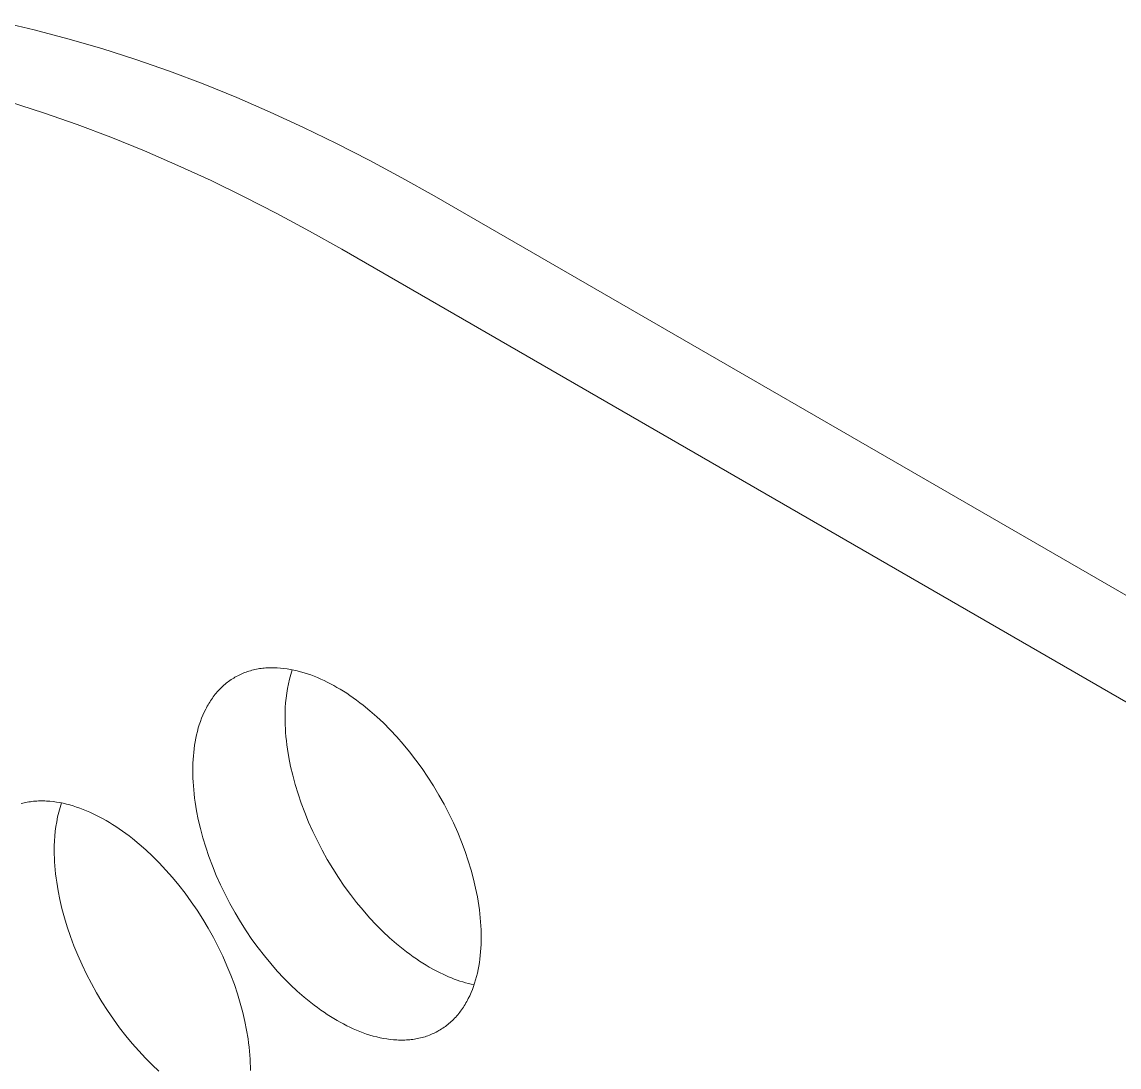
# Model space of a CAD drawing. Header units: inches. Extents: x -6.5 to 91.7, y -2.1 to 67.1.
# Drawn here: x 83.159 to 84.283, y 66.017 to 67.088 of the extents above; entities that cross this region are included whole.
import ezdxf

# ---------------------------------------------------------------- set-up
doc = ezdxf.new("R2010")
doc.units = ezdxf.units.IN
doc.layers.add('ZANO_R', color=7, linetype='Continuous', lineweight=0)

msp = doc.modelspace()

# ---------------------------------------------------------------- linework, layer by layer
at = {"layer": 'ZANO_R'}
for p, q in [((83.13658, 67.08768), (83.17131, 67.07964)), ((83.17131, 67.07964), (83.20607, 67.07053)), ((83.20607, 67.07053), (83.24081, 67.0604)), ((83.24081, 67.0604), (83.27551, 67.04927)), ((83.27551, 67.04927), (83.31014, 67.03716)), ((83.31014, 67.03716), (83.34467, 67.02412)), ((83.34467, 67.02412), (83.37906, 67.01018)), ((83.14623, 67.00579), (83.18093, 66.99466)), ((83.37906, 67.01018), (83.4133, 66.99536)), ((83.18093, 66.99466), (83.21556, 66.98255)), ((83.4133, 66.99536), (83.44735, 66.9797)), ((83.21556, 66.98255), (83.25009, 66.96951)), ((83.44735, 66.9797), (83.48119, 66.96324)), ((83.25009, 66.96951), (83.28448, 66.95557)), ((83.48119, 66.96324), (83.5148, 66.94601)), ((83.28448, 66.95557), (83.31872, 66.94075)), ((83.31872, 66.94075), (83.35277, 66.92509)), ((83.5148, 66.94601), (83.54814, 66.92805)), ((83.54814, 66.92805), (83.58121, 66.90938)), ((83.35277, 66.92509), (83.38661, 66.90863)), ((83.38661, 66.90863), (83.42021, 66.8914)), ((83.58121, 66.90938), (90.20197, 63.08688)), ((83.42021, 66.8914), (83.45356, 66.87343)), ((83.45356, 66.87343), (83.48662, 66.85477)), ((90.10739, 63.03227), (83.48662, 66.85477)), ((83.38419, 66.41984), (83.38564, 66.42045)), ((83.38564, 66.42045), (83.3871, 66.42103)), ((83.3871, 66.42103), (83.38857, 66.42158)), ((83.38857, 66.42158), (83.39006, 66.4221)), ((83.39006, 66.4221), (83.39156, 66.42259)), ((83.39156, 66.42259), (83.39308, 66.42304)), ((83.39308, 66.42304), (83.39461, 66.42346)), ((83.39461, 66.42346), (83.39615, 66.42386)), ((83.39615, 66.42386), (83.3977, 66.42422)), ((83.3977, 66.42422), (83.39927, 66.42454)), ((83.39927, 66.42454), (83.40085, 66.42484)), ((83.40085, 66.42484), (83.40244, 66.42511)), ((83.40244, 66.42511), (83.40404, 66.42534)), ((83.40404, 66.42534), (83.40565, 66.42554)), ((83.40565, 66.42554), (83.40727, 66.42572)), ((83.40727, 66.42572), (83.4089, 66.42586)), ((83.4089, 66.42586), (83.41054, 66.42597)), ((83.41054, 66.42597), (83.41219, 66.42604)), ((83.41219, 66.42604), (83.41384, 66.42609)), ((83.41384, 66.42609), (83.4155, 66.42611)), ((83.4155, 66.42611), (83.41717, 66.4261)), ((83.41717, 66.4261), (83.41885, 66.42605)), ((83.41885, 66.42605), (83.42053, 66.42598)), ((83.42053, 66.42598), (83.42392, 66.42575)), ((83.42392, 66.42575), (83.42732, 66.42539)), ((83.42732, 66.42539), (83.43074, 66.42493)), ((83.43074, 66.42493), (83.43417, 66.42435)), ((83.43417, 66.42435), (83.43761, 66.42366)), ((83.43582, 66.42403), (83.43439, 66.41929)), ((83.43761, 66.42366), (83.44105, 66.42286)), ((83.44105, 66.42286), (83.4445, 66.42196)), ((83.4445, 66.42196), (83.44795, 66.42095)), ((83.44795, 66.42095), (83.45139, 66.41985)), ((83.36579, 66.40809), (83.36699, 66.40912)), ((83.36699, 66.40912), (83.3682, 66.41012)), ((83.3682, 66.41012), (83.36943, 66.4111)), ((83.36943, 66.4111), (83.37068, 66.41204)), ((83.37068, 66.41204), (83.37195, 66.41296)), ((83.37195, 66.41296), (83.37324, 66.41384)), ((83.37324, 66.41384), (83.37455, 66.4147)), ((83.37455, 66.4147), (83.37588, 66.41552)), ((83.37588, 66.41552), (83.37722, 66.41632)), ((83.37722, 66.41632), (83.37858, 66.41709)), ((83.37858, 66.41709), (83.37996, 66.41782)), ((83.37996, 66.41782), (83.38135, 66.41853)), ((83.38135, 66.41853), (83.38277, 66.4192)), ((83.38277, 66.4192), (83.38419, 66.41984)), ((83.43198, 66.40968), (83.43101, 66.40482)), ((83.4331, 66.4145), (83.43198, 66.40968)), ((83.43439, 66.41929), (83.4331, 66.4145)), ((83.45139, 66.41985), (83.45483, 66.41864)), ((83.45483, 66.41864), (83.45825, 66.41735)), ((83.45825, 66.41735), (83.46166, 66.41597)), ((83.46166, 66.41597), (83.46506, 66.4145)), ((83.46506, 66.4145), (83.46844, 66.41294)), ((83.46844, 66.41294), (83.47179, 66.41131)), ((83.47179, 66.41131), (83.47513, 66.4096)), ((83.47513, 66.4096), (83.47844, 66.40782)), ((83.356, 66.3976), (83.357, 66.39887)), ((83.357, 66.39887), (83.35802, 66.40012)), ((83.35802, 66.40012), (83.35907, 66.40134)), ((83.35907, 66.40134), (83.36014, 66.40253)), ((83.36014, 66.40253), (83.36123, 66.40369)), ((83.36123, 66.40369), (83.36234, 66.40483)), ((83.36234, 66.40483), (83.36347, 66.40595)), ((83.36347, 66.40595), (83.36462, 66.40703)), ((83.36462, 66.40703), (83.36579, 66.40809)), ((83.4302, 66.39994), (83.42954, 66.39503)), ((83.43101, 66.40482), (83.4302, 66.39994)), ((83.47844, 66.40782), (83.48172, 66.40597)), ((83.48172, 66.40597), (83.485, 66.40403)), ((83.485, 66.40403), (83.48831, 66.40199)), ((83.48831, 66.40199), (83.49164, 66.39985)), ((83.49164, 66.39985), (83.495, 66.39761)), ((83.34797, 66.38513), (83.34877, 66.38661)), ((83.34877, 66.38661), (83.3496, 66.38806)), ((83.3496, 66.38806), (83.35045, 66.38949)), ((83.35045, 66.38949), (83.35131, 66.3909)), ((83.35131, 66.3909), (83.35221, 66.39229)), ((83.35221, 66.39229), (83.35312, 66.39365)), ((83.35312, 66.39365), (83.35406, 66.39499)), ((83.35406, 66.39499), (83.35502, 66.39631)), ((83.35502, 66.39631), (83.356, 66.3976)), ((83.42905, 66.3901), (83.42871, 66.38516)), ((83.42954, 66.39503), (83.42905, 66.3901)), ((83.495, 66.39761), (83.49837, 66.39526)), ((83.49837, 66.39526), (83.50177, 66.39281)), ((83.50177, 66.39281), (83.50518, 66.39025)), ((83.50518, 66.39025), (83.50861, 66.38759)), ((83.50861, 66.38759), (83.51549, 66.38196)), ((83.34301, 66.37428), (83.34431, 66.37747)), ((83.34431, 66.37747), (83.34571, 66.38059)), ((83.34571, 66.38059), (83.3472, 66.38364)), ((83.3472, 66.38364), (83.34797, 66.38513)), ((83.42854, 66.38021), (83.42852, 66.37526)), ((83.42871, 66.38516), (83.42854, 66.38021)), ((83.51549, 66.38196), (83.52238, 66.3759)), ((83.52238, 66.3759), (83.52927, 66.36944)), ((83.3387, 66.36087), (83.33964, 66.36431)), ((83.33964, 66.36431), (83.34067, 66.36769)), ((83.34067, 66.36769), (83.34179, 66.37101)), ((83.34179, 66.37101), (83.34301, 66.37428)), ((83.42852, 66.37526), (83.42856, 66.37145)), ((83.42856, 66.37145), (83.42867, 66.36757)), ((83.42867, 66.36757), (83.42885, 66.36361)), ((83.52927, 66.36944), (83.53612, 66.36258)), ((83.3364, 66.35027), (83.33708, 66.35385)), ((83.33708, 66.35385), (83.33785, 66.35738)), ((83.33785, 66.35738), (83.3387, 66.36087)), ((83.42885, 66.36361), (83.42912, 66.35958)), ((83.42912, 66.35958), (83.42946, 66.35548)), ((83.42946, 66.35548), (83.42989, 66.35131)), ((83.53612, 66.36258), (83.5429, 66.35533)), ((83.5429, 66.35533), (83.54959, 66.34772)), ((83.33488, 66.33934), (83.3353, 66.34301)), ((83.3353, 66.34301), (83.33581, 66.34666)), ((83.33581, 66.34666), (83.3364, 66.35027)), ((83.42989, 66.35131), (83.4304, 66.34708)), ((83.4304, 66.34708), (83.43099, 66.34278)), ((83.43099, 66.34278), (83.43243, 66.33401)), ((83.54959, 66.34772), (83.55617, 66.33975)), ((83.33408, 66.32817), (83.33427, 66.33191)), ((83.33427, 66.33191), (83.33454, 66.33564)), ((83.33454, 66.33564), (83.33488, 66.33934)), ((83.43243, 66.33401), (83.43423, 66.32501)), ((83.55617, 66.33975), (83.56259, 66.33146)), ((83.56259, 66.33146), (83.56883, 66.32288)), ((83.33394, 66.32065), (83.33397, 66.32441)), ((83.33397, 66.31684), (83.33394, 66.32065)), ((83.33397, 66.32441), (83.33408, 66.32817)), ((83.43423, 66.32501), (83.43638, 66.31582)), ((83.56883, 66.32288), (83.57487, 66.31402)), ((83.33409, 66.31296), (83.33397, 66.31684)), ((83.33427, 66.309), (83.33409, 66.31296)), ((83.33454, 66.30497), (83.33427, 66.309)), ((83.43638, 66.31582), (83.4389, 66.30646)), ((83.57487, 66.31402), (83.58067, 66.30494)), ((83.33488, 66.30087), (83.33454, 66.30497)), ((83.33531, 66.2967), (83.33488, 66.30087)), ((83.33581, 66.29247), (83.33531, 66.2967)), ((83.4389, 66.30646), (83.44178, 66.29696)), ((83.44178, 66.29696), (83.44503, 66.28735)), ((83.58067, 66.30494), (83.58622, 66.29565)), ((83.15816, 66.28695), (83.1597, 66.28734)), ((83.1597, 66.28734), (83.16126, 66.2877)), ((83.16126, 66.2877), (83.16282, 66.28803)), ((83.16282, 66.28803), (83.1644, 66.28833)), ((83.1644, 66.28833), (83.16599, 66.2886)), ((83.16599, 66.2886), (83.16759, 66.28883)), ((83.16759, 66.28883), (83.1692, 66.28903)), ((83.1692, 66.28903), (83.17082, 66.2892)), ((83.17082, 66.2892), (83.17245, 66.28934)), ((83.17245, 66.28934), (83.17409, 66.28945)), ((83.17409, 66.28945), (83.17574, 66.28953)), ((83.17574, 66.28953), (83.17739, 66.28958)), ((83.17739, 66.28958), (83.17906, 66.2896)), ((83.17906, 66.2896), (83.18073, 66.28958)), ((83.18073, 66.28958), (83.1824, 66.28954)), ((83.1824, 66.28954), (83.18409, 66.28947)), ((83.18409, 66.28947), (83.18747, 66.28923)), ((83.18747, 66.28923), (83.19087, 66.28888)), ((83.19087, 66.28888), (83.19429, 66.28841)), ((83.19429, 66.28841), (83.19772, 66.28783)), ((83.19772, 66.28783), (83.20116, 66.28714)), ((83.19938, 66.28752), (83.19794, 66.28278)), ((83.20116, 66.28714), (83.20461, 66.28635)), ((83.20461, 66.28635), (83.20805, 66.28544)), ((83.20805, 66.28544), (83.2115, 66.28444)), ((83.33641, 66.28817), (83.33581, 66.29247)), ((83.33785, 66.2794), (83.33641, 66.28817)), ((83.44503, 66.28735), (83.44865, 66.27768)), ((83.58622, 66.29565), (83.59149, 66.28621)), ((83.59149, 66.28621), (83.59645, 66.27664)), ((83.19666, 66.27799), (83.19553, 66.27317)), ((83.19794, 66.28278), (83.19666, 66.27799)), ((83.2115, 66.28444), (83.21494, 66.28333)), ((83.21494, 66.28333), (83.21838, 66.28213)), ((83.21838, 66.28213), (83.2218, 66.28084)), ((83.2218, 66.28084), (83.22522, 66.27945)), ((83.22522, 66.27945), (83.22861, 66.27798)), ((83.22861, 66.27798), (83.23199, 66.27643)), ((83.23199, 66.27643), (83.23535, 66.2748)), ((83.23535, 66.2748), (83.23868, 66.27309)), ((83.33964, 66.2704), (83.33785, 66.2794)), ((83.44865, 66.27768), (83.45261, 66.26797)), ((83.59645, 66.27664), (83.6011, 66.26699)), ((83.19375, 66.26343), (83.19309, 66.25852)), ((83.19456, 66.26831), (83.19375, 66.26343)), ((83.19553, 66.27317), (83.19456, 66.26831)), ((83.23868, 66.27309), (83.24199, 66.27131)), ((83.24199, 66.27131), (83.24527, 66.26946)), ((83.24527, 66.26946), (83.24855, 66.26752)), ((83.24855, 66.26752), (83.25186, 66.26548)), ((83.25186, 66.26548), (83.25519, 66.26334)), ((83.25519, 66.26334), (83.25855, 66.2611)), ((83.3418, 66.26121), (83.33964, 66.2704)), ((83.45261, 66.26797), (83.45693, 66.25827)), ((83.6011, 66.26699), (83.60541, 66.25729)), ((83.1926, 66.25359), (83.19226, 66.24865)), ((83.19309, 66.25852), (83.1926, 66.25359)), ((83.25855, 66.2611), (83.26193, 66.25875)), ((83.26193, 66.25875), (83.26532, 66.2563)), ((83.26532, 66.2563), (83.26874, 66.25374)), ((83.26874, 66.25374), (83.27216, 66.25108)), ((83.34432, 66.25184), (83.3418, 66.26121)), ((83.3472, 66.24234), (83.34432, 66.25184)), ((83.45693, 66.25827), (83.46158, 66.24862)), ((83.60541, 66.25729), (83.60938, 66.24758)), ((83.19209, 66.2437), (83.19207, 66.23875)), ((83.19226, 66.24865), (83.19209, 66.2437)), ((83.27216, 66.25108), (83.27904, 66.24544)), ((83.27904, 66.24544), (83.28593, 66.23939)), ((83.35045, 66.23274), (83.3472, 66.24234)), ((83.46158, 66.24862), (83.46654, 66.23905)), ((83.60938, 66.24758), (83.613, 66.23791)), ((83.19207, 66.23875), (83.19211, 66.23494)), ((83.19211, 66.23494), (83.19222, 66.23105)), ((83.19222, 66.23105), (83.19241, 66.2271)), ((83.28593, 66.23939), (83.29282, 66.23293)), ((83.29282, 66.23293), (83.29967, 66.22607)), ((83.35406, 66.22307), (83.35045, 66.23274)), ((83.46654, 66.23905), (83.47181, 66.2296)), ((83.47181, 66.2296), (83.47736, 66.22032)), ((83.613, 66.23791), (83.61625, 66.2283)), ((83.19241, 66.2271), (83.19267, 66.22307)), ((83.19267, 66.22307), (83.19302, 66.21897)), ((83.19302, 66.21897), (83.19344, 66.2148)), ((83.29967, 66.22607), (83.30646, 66.21882)), ((83.30646, 66.21882), (83.31315, 66.2112)), ((83.35803, 66.21336), (83.35406, 66.22307)), ((83.47736, 66.22032), (83.48316, 66.21123)), ((83.61625, 66.2283), (83.61913, 66.2188)), ((83.61913, 66.2188), (83.62165, 66.20944)), ((83.19344, 66.2148), (83.19395, 66.21057)), ((83.19395, 66.21057), (83.19454, 66.20627)), ((83.31315, 66.2112), (83.31972, 66.20324)), ((83.36235, 66.20366), (83.35803, 66.21336)), ((83.48316, 66.21123), (83.4892, 66.20238)), ((83.62165, 66.20944), (83.6238, 66.20025)), ((83.19454, 66.20627), (83.19599, 66.1975)), ((83.19599, 66.1975), (83.19778, 66.1885)), ((83.31972, 66.20324), (83.32614, 66.19495)), ((83.36699, 66.19401), (83.36235, 66.20366)), ((83.4892, 66.20238), (83.49544, 66.1938)), ((83.6238, 66.20025), (83.6256, 66.19125)), ((83.19778, 66.1885), (83.19993, 66.17931)), ((83.32614, 66.19495), (83.33238, 66.18636)), ((83.33238, 66.18636), (83.33842, 66.17751)), ((83.37196, 66.18444), (83.36699, 66.19401)), ((83.37723, 66.17499), (83.37196, 66.18444)), ((83.49544, 66.1938), (83.50186, 66.18551)), ((83.50186, 66.18551), (83.50843, 66.17754)), ((83.6256, 66.19125), (83.62704, 66.18248)), ((83.19993, 66.17931), (83.20245, 66.16994)), ((83.33842, 66.17751), (83.34422, 66.16843)), ((83.38277, 66.16571), (83.37723, 66.17499)), ((83.50843, 66.17754), (83.51513, 66.16993)), ((83.62704, 66.18248), (83.62763, 66.17818)), ((83.62763, 66.17818), (83.62814, 66.17394)), ((83.62814, 66.17394), (83.62857, 66.16978)), ((83.20245, 66.16994), (83.20534, 66.16044)), ((83.34422, 66.16843), (83.34977, 66.15914)), ((83.38858, 66.15662), (83.38277, 66.16571)), ((83.51513, 66.16993), (83.52191, 66.16268)), ((83.52191, 66.16268), (83.52876, 66.15582)), ((83.62857, 66.16978), (83.62891, 66.16568)), ((83.62891, 66.16568), (83.62917, 66.16165)), ((83.20534, 66.16044), (83.20859, 66.15084)), ((83.20859, 66.15084), (83.2122, 66.14117)), ((83.34977, 66.15914), (83.35504, 66.1497)), ((83.39462, 66.14777), (83.38858, 66.15662)), ((83.52876, 66.15582), (83.53565, 66.14936)), ((83.62917, 66.16165), (83.62936, 66.15769)), ((83.62936, 66.15769), (83.62947, 66.15381)), ((83.62947, 66.15381), (83.62951, 66.15)), ((83.2122, 66.14117), (83.21617, 66.13146)), ((83.35504, 66.1497), (83.36001, 66.14013)), ((83.36001, 66.14013), (83.36465, 66.13047)), ((83.40086, 66.13919), (83.39462, 66.14777)), ((83.53565, 66.14936), (83.54254, 66.1433)), ((83.54254, 66.1433), (83.54942, 66.13767)), ((83.62936, 66.14248), (83.62917, 66.13874)), ((83.62947, 66.14623), (83.62936, 66.14248)), ((83.62951, 66.15), (83.62947, 66.14623)), ((83.21617, 66.13146), (83.22048, 66.12176)), ((83.36465, 66.13047), (83.36897, 66.12077)), ((83.40728, 66.1309), (83.40086, 66.13919)), ((83.41385, 66.12293), (83.40728, 66.1309)), ((83.54942, 66.13767), (83.55285, 66.135)), ((83.55285, 66.135), (83.55626, 66.13245)), ((83.55626, 66.13245), (83.55965, 66.13)), ((83.55965, 66.13), (83.56303, 66.12765)), ((83.62857, 66.13131), (83.62814, 66.12763)), ((83.62891, 66.13501), (83.62857, 66.13131)), ((83.62917, 66.13874), (83.62891, 66.13501)), ((83.22048, 66.12176), (83.22513, 66.11211)), ((83.36897, 66.12077), (83.37294, 66.11107)), ((83.42054, 66.11532), (83.41385, 66.12293)), ((83.56303, 66.12765), (83.56639, 66.1254)), ((83.56639, 66.1254), (83.56972, 66.12326)), ((83.56972, 66.12326), (83.57303, 66.12123)), ((83.57303, 66.12123), (83.57631, 66.11929)), ((83.57631, 66.11929), (83.58187, 66.1162)), ((83.62704, 66.12037), (83.62636, 66.1168)), ((83.62763, 66.12399), (83.62704, 66.12037)), ((83.62814, 66.12763), (83.62763, 66.12399)), ((83.22513, 66.11211), (83.2301, 66.10254)), ((83.37294, 66.11107), (83.37655, 66.1014)), ((83.42733, 66.10807), (83.42054, 66.11532)), ((83.43418, 66.10121), (83.42733, 66.10807)), ((83.58187, 66.1162), (83.58468, 66.11473)), ((83.58468, 66.11473), (83.58751, 66.11332)), ((83.58751, 66.11332), (83.59035, 66.11196)), ((83.59035, 66.11196), (83.5932, 66.11066)), ((83.5932, 66.11066), (83.59607, 66.10941)), ((83.59607, 66.10941), (83.59895, 66.10823)), ((83.59895, 66.10823), (83.60185, 66.10712)), ((83.60185, 66.10712), (83.60474, 66.10606)), ((83.60474, 66.10606), (83.60765, 66.10508)), ((83.6238, 66.10634), (83.62277, 66.10296)), ((83.62475, 66.10978), (83.6238, 66.10634)), ((83.6256, 66.11326), (83.62475, 66.10978)), ((83.62636, 66.1168), (83.6256, 66.11326)), ((83.2301, 66.10254), (83.23536, 66.09309)), ((83.37655, 66.1014), (83.3798, 66.09179)), ((83.44106, 66.09474), (83.43418, 66.10121)), ((83.44796, 66.08869), (83.44106, 66.09474)), ((83.60765, 66.10508), (83.61056, 66.10416)), ((83.61056, 66.10416), (83.61347, 66.10332)), ((83.61347, 66.10332), (83.61638, 66.10255)), ((83.61638, 66.10255), (83.6193, 66.10185)), ((83.62044, 66.09637), (83.61913, 66.09318)), ((83.6193, 66.10185), (83.6222, 66.10123)), ((83.62165, 66.09963), (83.62044, 66.09637)), ((83.62277, 66.10296), (83.62165, 66.09963)), ((83.23536, 66.09309), (83.24091, 66.08381)), ((83.24091, 66.08381), (83.24671, 66.07472)), ((83.3798, 66.09179), (83.38268, 66.08229)), ((83.45484, 66.08305), (83.44796, 66.08869)), ((83.61467, 66.08404), (83.61385, 66.08259)), ((83.61547, 66.08551), (83.61467, 66.08404)), ((83.61625, 66.08701), (83.61547, 66.08551)), ((83.61774, 66.09006), (83.61625, 66.08701)), ((83.61913, 66.09318), (83.61774, 66.09006)), ((83.24671, 66.07472), (83.25275, 66.06587)), ((83.38268, 66.08229), (83.3852, 66.07293)), ((83.3852, 66.07293), (83.38736, 66.06374)), ((83.45826, 66.08039), (83.45484, 66.08305)), ((83.46168, 66.07784), (83.45826, 66.08039)), ((83.46507, 66.07538), (83.46168, 66.07784)), ((83.46845, 66.07304), (83.46507, 66.07538)), ((83.47181, 66.07079), (83.46845, 66.07304)), ((83.60745, 66.07304), (83.60645, 66.07177)), ((83.60843, 66.07434), (83.60745, 66.07304)), ((83.60939, 66.07565), (83.60843, 66.07434)), ((83.61033, 66.07699), (83.60939, 66.07565)), ((83.61124, 66.07836), (83.61033, 66.07699)), ((83.61213, 66.07975), (83.61124, 66.07836)), ((83.613, 66.08116), (83.61213, 66.07975)), ((83.61385, 66.08259), (83.613, 66.08116)), ((83.25275, 66.06587), (83.25899, 66.05728)), ((83.38736, 66.06374), (83.38915, 66.05474)), ((83.47514, 66.06865), (83.47181, 66.07079)), ((83.47845, 66.06662), (83.47514, 66.06865)), ((83.48173, 66.06468), (83.47845, 66.06662)), ((83.48501, 66.06283), (83.48173, 66.06468)), ((83.48832, 66.06105), (83.48501, 66.06283)), ((83.49165, 66.05934), (83.48832, 66.06105)), ((83.59646, 66.06153), (83.59525, 66.06052)), ((83.59765, 66.06256), (83.59646, 66.06153)), ((83.59882, 66.06361), (83.59765, 66.06256)), ((83.59998, 66.0647), (83.59882, 66.06361)), ((83.60111, 66.06581), (83.59998, 66.0647)), ((83.60222, 66.06695), (83.60111, 66.06581)), ((83.60331, 66.06812), (83.60222, 66.06695)), ((83.60438, 66.06931), (83.60331, 66.06812)), ((83.60542, 66.07053), (83.60438, 66.06931)), ((83.60645, 66.07177), (83.60542, 66.07053)), ((83.25899, 66.05728), (83.26542, 66.049)), ((83.38915, 66.05474), (83.39059, 66.04596)), ((83.49501, 66.0577), (83.49165, 66.05934)), ((83.49839, 66.05615), (83.49501, 66.0577)), ((83.50178, 66.05468), (83.49839, 66.05615)), ((83.50519, 66.0533), (83.50178, 66.05468)), ((83.50862, 66.052), (83.50519, 66.0533)), ((83.51206, 66.0508), (83.50862, 66.052)), ((83.5155, 66.0497), (83.51206, 66.0508)), ((83.51895, 66.04869), (83.5155, 66.0497)), ((83.57635, 66.04961), (83.57488, 66.04906)), ((83.57781, 66.05019), (83.57635, 66.04961)), ((83.57925, 66.05081), (83.57781, 66.05019)), ((83.58068, 66.05145), (83.57925, 66.05081)), ((83.58209, 66.05212), (83.58068, 66.05145)), ((83.58349, 66.05283), (83.58209, 66.05212)), ((83.58487, 66.05356), (83.58349, 66.05283)), ((83.58623, 66.05433), (83.58487, 66.05356)), ((83.58757, 66.05512), (83.58623, 66.05433)), ((83.5889, 66.05595), (83.58757, 66.05512)), ((83.5902, 66.05681), (83.5889, 66.05595)), ((83.59149, 66.05769), (83.5902, 66.05681)), ((83.59276, 66.05861), (83.59149, 66.05769)), ((83.59402, 66.05955), (83.59276, 66.05861)), ((83.59525, 66.06052), (83.59402, 66.05955)), ((83.26542, 66.049), (83.27199, 66.04103)), ((83.27199, 66.04103), (83.27868, 66.03341)), ((83.39059, 66.04596), (83.39119, 66.04167)), ((83.39119, 66.04167), (83.39169, 66.03743)), ((83.52239, 66.04779), (83.51895, 66.04869)), ((83.52584, 66.04699), (83.52239, 66.04779)), ((83.52928, 66.0463), (83.52584, 66.04699)), ((83.53271, 66.04572), (83.52928, 66.0463)), ((83.53613, 66.04525), (83.53271, 66.04572)), ((83.53953, 66.0449), (83.53613, 66.04525)), ((83.54291, 66.04467), (83.53953, 66.0449)), ((83.5446, 66.04459), (83.54291, 66.04467)), ((83.54627, 66.04455), (83.5446, 66.04459)), ((83.54794, 66.04454), (83.54627, 66.04455)), ((83.54961, 66.04455), (83.54794, 66.04454)), ((83.55126, 66.0446), (83.54961, 66.04455)), ((83.55291, 66.04468), (83.55126, 66.0446)), ((83.55455, 66.04479), (83.55291, 66.04468)), ((83.55618, 66.04493), (83.55455, 66.04479)), ((83.5578, 66.0451), (83.55618, 66.04493)), ((83.55941, 66.04531), (83.5578, 66.0451)), ((83.56101, 66.04554), (83.55941, 66.04531)), ((83.5626, 66.04581), (83.56101, 66.04554)), ((83.56418, 66.0461), (83.5626, 66.04581)), ((83.56574, 66.04643), (83.56418, 66.0461)), ((83.5673, 66.04679), (83.56574, 66.04643)), ((83.56884, 66.04718), (83.5673, 66.04679)), ((83.57037, 66.04761), (83.56884, 66.04718)), ((83.57189, 66.04806), (83.57037, 66.04761)), ((83.57339, 66.04855), (83.57189, 66.04806)), ((83.57488, 66.04906), (83.57339, 66.04855)), ((83.27868, 66.03341), (83.28547, 66.02617)), ((83.39169, 66.03743), (83.39212, 66.03327)), ((83.39212, 66.03327), (83.39246, 66.02917)), ((83.39246, 66.02917), (83.39273, 66.02514)), ((83.28547, 66.02617), (83.29231, 66.01931)), ((83.29231, 66.01931), (83.2992, 66.01284)), ((83.39273, 66.02514), (83.39291, 66.02118)), ((83.39291, 66.02118), (83.39302, 66.0173)), ((83.39302, 66.0173), (83.39306, 66.01349))]:
    msp.add_line(p, q, dxfattribs=at)

doc.saveas('drawing.dxf')
